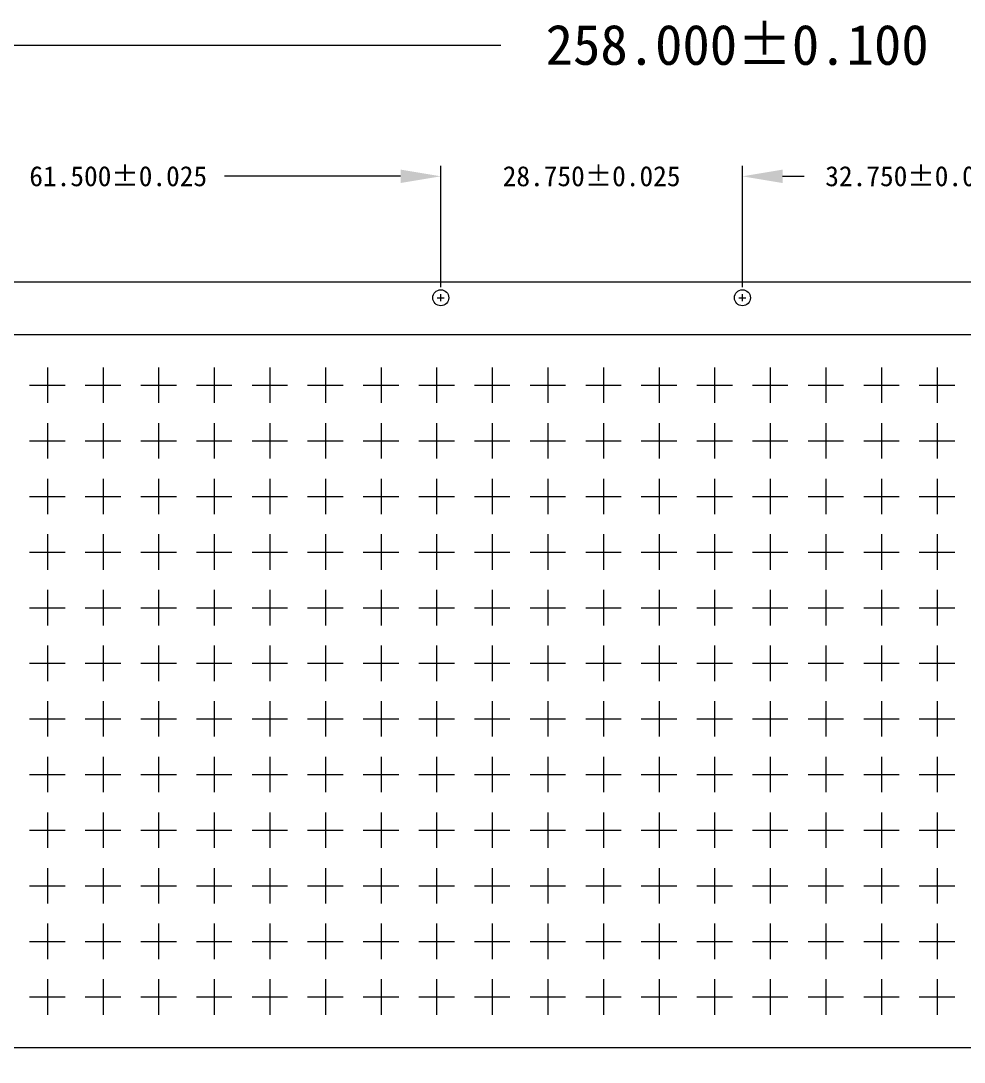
# Model space of a CAD drawing. Extents: x -6879 to 1236, y -1283 to -95.
# Drawn here: x -6792.77 to -6765.79, y -1194.33 to -1164.55 of the extents above; entities that cross this region are included whole.
import ezdxf

# ---------------------------------------------------------------- set-up
doc = ezdxf.new("R2010")
doc.units = 0
doc.header["$LTSCALE"] = 5
doc.header["$MEASUREMENT"] = 0
doc.linetypes.add('0', pattern=[0])
doc.linetypes.add('CENTER', pattern=[2, 1.25, -0.25, 0.25, -0.25])
for name, color, linetype in [('1', 7, 'CONTINUOUS'), ('1D', 4, 'CONTINUOUS'), ('\\M+5B1EA\\M+5D7A2', 4, '0')]:
    doc.layers.add(name, color=color, linetype=linetype)
doc.layers.add('center', color=1, linetype='CONTINUOUS', lineweight=18)
doc.styles.add('\\M+5CBCE\\M+5CCE5', font='SimSun.ttf')

msp = doc.modelspace()

# ---------------------------------------------------------------- linework, layer by layer
at = {"layer": '1', "lineweight": 5, "elevation": -0.0291}
msp.add_lwpolyline([(-6810.6831, -1172.0168), (-6733.8831, -1172.0168), (-6733.5831, -1172.3168), (-6733.5831, -1175.4668), (-6733.7331, -1175.4668), (-6733.7331, -1181.4668), (-6733.5831, -1181.4668), (-6733.5831, -1185.9668), (-6733.7331, -1185.9668), (-6733.7331, -1191.9668), (-6733.5831, -1191.9668), (-6733.5831, -1195.1168), (-6733.8831, -1195.4168), (-6810.6831, -1195.4168)], dxfattribs=at)
at = {"layer": '1', "lineweight": 5}
for centre in [(-6780.7581, -1172.4704, -0.0291), (-6772.1331, -1172.4704, -0.0291)]:
    msp.add_circle(centre, 0.2286, dxfattribs=at)
at = {"layer": '1D', "lineweight": 5}
for p, q in [((-6780.7581, -1172.5704, -0.0291), (-6780.7581, -1172.3704, -0.0291)), ((-6772.1331, -1172.5704, -0.0291), (-6772.1331, -1172.3704, -0.0291)), ((-6780.8581, -1172.4704, -0.0291), (-6780.6581, -1172.4704, -0.0291)), ((-6772.2331, -1172.4704, -0.0291), (-6772.0331, -1172.4704, -0.0291))]:
    msp.add_line(p, q, dxfattribs=at)
at = {"layer": '1D', "lineweight": 5, "elevation": -0.0291}
msp.add_lwpolyline([(-6809.3331, -1173.5168), (-6734.9331, -1173.5168), (-6734.9331, -1193.9168), (-6809.3331, -1193.9168)], close=True, dxfattribs=at)
at = {"layer": '\\M+5B1EA\\M+5D7A2', "lineweight": 5}
for p, q in [((-6809.8331, -1165.2458, -0.0291), (-6779.0451, -1165.2458, -0.0291)), ((-6780.7581, -1172.1704, -0.0291), (-6780.7581, -1168.699, -0.0291)), ((-6780.7581, -1172.1704, -0.0291), (-6780.7581, -1168.699, -0.0291)), ((-6772.1331, -1172.1704, -0.0291), (-6772.1331, -1168.699, -0.0291)), ((-6772.1331, -1172.1704, -0.0291), (-6772.1331, -1168.699, -0.0291)), ((-6781.9081, -1168.999, -0.0291), (-6786.9451, -1168.999, -0.0291)), ((-6781.9081, -1168.999, -0.0291), (-6783.0581, -1168.999, -0.0291)), ((-6770.9831, -1168.999, -0.0291), (-6770.3683, -1168.999, -0.0291)), ((-6770.9831, -1168.999, -0.0291), (-6770.3683, -1168.999, -0.0291))]:
    msp.add_line(p, q, dxfattribs=at)
for points in [[(-6781.9081, -1168.8074, -0.0291), (-6781.9081, -1169.1907, -0.0291), (-6780.7581, -1168.999, -0.0291)], [(-6781.9081, -1168.8074, -0.0291), (-6781.9081, -1169.1907, -0.0291), (-6780.7581, -1168.999, -0.0291)], [(-6770.9831, -1168.8074, -0.0291), (-6770.9831, -1169.1907, -0.0291), (-6772.1331, -1168.999, -0.0291)], [(-6770.9831, -1168.8074, -0.0291), (-6770.9831, -1169.1907, -0.0291), (-6772.1331, -1168.999, -0.0291)]]:
    msp.add_solid(points, dxfattribs=at)
at = {"layer": 'center', "color": 1, "linetype": 'CENTER', "lineweight": 5}
for p, q in [((-6792.0081, -1174.4646, -0.0291), (-6792.0081, -1175.4791, -0.0291)), ((-6790.4181, -1174.4646, -0.0291), (-6790.4181, -1175.4791, -0.0291)), ((-6788.8281, -1174.4646, -0.0291), (-6788.8281, -1175.4791, -0.0291)), ((-6787.2381, -1174.4646, -0.0291), (-6787.2381, -1175.4791, -0.0291)), ((-6785.6481, -1174.4646, -0.0291), (-6785.6481, -1175.4791, -0.0291)), ((-6784.0581, -1174.4646, -0.0291), (-6784.0581, -1175.4791, -0.0291)), ((-6782.4681, -1174.4646, -0.0291), (-6782.4681, -1175.4791, -0.0291)), ((-6780.8781, -1174.4646, -0.0291), (-6780.8781, -1175.4791, -0.0291)), ((-6779.2881, -1174.4646, -0.0291), (-6779.2881, -1175.4791, -0.0291)), ((-6777.6981, -1174.4646, -0.0291), (-6777.6981, -1175.4791, -0.0291)), ((-6776.1081, -1174.4646, -0.0291), (-6776.1081, -1175.4791, -0.0291)), ((-6774.5181, -1174.4646, -0.0291), (-6774.5181, -1175.4791, -0.0291)), ((-6772.9281, -1174.4646, -0.0291), (-6772.9281, -1175.4791, -0.0291)), ((-6771.3381, -1174.4646, -0.0291), (-6771.3381, -1175.4791, -0.0291)), ((-6769.7481, -1174.4646, -0.0291), (-6769.7481, -1175.4791, -0.0291)), ((-6768.1581, -1174.4646, -0.0291), (-6768.1581, -1175.4791, -0.0291)), ((-6766.5681, -1174.4646, -0.0291), (-6766.5681, -1175.4791, -0.0291)), ((-6792.5154, -1174.9718, -0.0291), (-6791.5009, -1174.9718, -0.0291)), ((-6790.9254, -1174.9718, -0.0291), (-6789.9109, -1174.9718, -0.0291)), ((-6789.3354, -1174.9718, -0.0291), (-6788.3209, -1174.9718, -0.0291)), ((-6787.7454, -1174.9718, -0.0291), (-6786.7309, -1174.9718, -0.0291)), ((-6786.1554, -1174.9718, -0.0291), (-6785.1409, -1174.9718, -0.0291)), ((-6784.5654, -1174.9718, -0.0291), (-6783.5509, -1174.9718, -0.0291)), ((-6782.9754, -1174.9718, -0.0291), (-6781.9609, -1174.9718, -0.0291)), ((-6781.3854, -1174.9718, -0.0291), (-6780.3709, -1174.9718, -0.0291)), ((-6779.7954, -1174.9718, -0.0291), (-6778.7809, -1174.9718, -0.0291)), ((-6778.2054, -1174.9718, -0.0291), (-6777.1909, -1174.9718, -0.0291)), ((-6776.6154, -1174.9718, -0.0291), (-6775.6009, -1174.9718, -0.0291)), ((-6775.0254, -1174.9718, -0.0291), (-6774.0109, -1174.9718, -0.0291)), ((-6773.4354, -1174.9718, -0.0291), (-6772.4209, -1174.9718, -0.0291)), ((-6771.8454, -1174.9718, -0.0291), (-6770.8309, -1174.9718, -0.0291)), ((-6770.2554, -1174.9718, -0.0291), (-6769.2409, -1174.9718, -0.0291)), ((-6768.6654, -1174.9718, -0.0291), (-6767.6509, -1174.9718, -0.0291)), ((-6767.0754, -1174.9718, -0.0291), (-6766.0609, -1174.9718, -0.0291)), ((-6792.0081, -1176.0546, -0.0291), (-6792.0081, -1177.0691, -0.0291)), ((-6790.4181, -1176.0546, -0.0291), (-6790.4181, -1177.0691, -0.0291)), ((-6788.8281, -1176.0546, -0.0291), (-6788.8281, -1177.0691, -0.0291)), ((-6787.2381, -1176.0546, -0.0291), (-6787.2381, -1177.0691, -0.0291)), ((-6785.6481, -1176.0546, -0.0291), (-6785.6481, -1177.0691, -0.0291)), ((-6784.0581, -1176.0546, -0.0291), (-6784.0581, -1177.0691, -0.0291)), ((-6782.4681, -1176.0546, -0.0291), (-6782.4681, -1177.0691, -0.0291)), ((-6780.8781, -1176.0546, -0.0291), (-6780.8781, -1177.0691, -0.0291)), ((-6779.2881, -1176.0546, -0.0291), (-6779.2881, -1177.0691, -0.0291)), ((-6777.6981, -1176.0546, -0.0291), (-6777.6981, -1177.0691, -0.0291)), ((-6776.1081, -1176.0546, -0.0291), (-6776.1081, -1177.0691, -0.0291)), ((-6774.5181, -1176.0546, -0.0291), (-6774.5181, -1177.0691, -0.0291)), ((-6772.9281, -1176.0546, -0.0291), (-6772.9281, -1177.0691, -0.0291)), ((-6771.3381, -1176.0546, -0.0291), (-6771.3381, -1177.0691, -0.0291)), ((-6769.7481, -1176.0546, -0.0291), (-6769.7481, -1177.0691, -0.0291)), ((-6768.1581, -1176.0546, -0.0291), (-6768.1581, -1177.0691, -0.0291)), ((-6766.5681, -1176.0546, -0.0291), (-6766.5681, -1177.0691, -0.0291)), ((-6792.5154, -1176.5618, -0.0291), (-6791.5009, -1176.5618, -0.0291)), ((-6790.9254, -1176.5618, -0.0291), (-6789.9109, -1176.5618, -0.0291)), ((-6789.3354, -1176.5618, -0.0291), (-6788.3209, -1176.5618, -0.0291)), ((-6787.7454, -1176.5618, -0.0291), (-6786.7309, -1176.5618, -0.0291)), ((-6786.1554, -1176.5618, -0.0291), (-6785.1409, -1176.5618, -0.0291)), ((-6784.5654, -1176.5618, -0.0291), (-6783.5509, -1176.5618, -0.0291)), ((-6782.9754, -1176.5618, -0.0291), (-6781.9609, -1176.5618, -0.0291)), ((-6781.3854, -1176.5618, -0.0291), (-6780.3709, -1176.5618, -0.0291)), ((-6779.7954, -1176.5618, -0.0291), (-6778.7809, -1176.5618, -0.0291)), ((-6778.2054, -1176.5618, -0.0291), (-6777.1909, -1176.5618, -0.0291)), ((-6776.6154, -1176.5618, -0.0291), (-6775.6009, -1176.5618, -0.0291)), ((-6775.0254, -1176.5618, -0.0291), (-6774.0109, -1176.5618, -0.0291)), ((-6773.4354, -1176.5618, -0.0291), (-6772.4209, -1176.5618, -0.0291)), ((-6771.8454, -1176.5618, -0.0291), (-6770.8309, -1176.5618, -0.0291)), ((-6770.2554, -1176.5618, -0.0291), (-6769.2409, -1176.5618, -0.0291)), ((-6768.6654, -1176.5618, -0.0291), (-6767.6509, -1176.5618, -0.0291)), ((-6767.0754, -1176.5618, -0.0291), (-6766.0609, -1176.5618, -0.0291)), ((-6792.0081, -1177.6446, -0.0291), (-6792.0081, -1178.6591, -0.0291)), ((-6790.4181, -1177.6446, -0.0291), (-6790.4181, -1178.6591, -0.0291)), ((-6788.8281, -1177.6446, -0.0291), (-6788.8281, -1178.6591, -0.0291)), ((-6787.2381, -1177.6446, -0.0291), (-6787.2381, -1178.6591, -0.0291)), ((-6785.6481, -1177.6446, -0.0291), (-6785.6481, -1178.6591, -0.0291)), ((-6784.0581, -1177.6446, -0.0291), (-6784.0581, -1178.6591, -0.0291)), ((-6782.4681, -1177.6446, -0.0291), (-6782.4681, -1178.6591, -0.0291)), ((-6780.8781, -1177.6446, -0.0291), (-6780.8781, -1178.6591, -0.0291)), ((-6779.2881, -1177.6446, -0.0291), (-6779.2881, -1178.6591, -0.0291)), ((-6777.6981, -1177.6446, -0.0291), (-6777.6981, -1178.6591, -0.0291)), ((-6776.1081, -1177.6446, -0.0291), (-6776.1081, -1178.6591, -0.0291)), ((-6774.5181, -1177.6446, -0.0291), (-6774.5181, -1178.6591, -0.0291)), ((-6772.9281, -1177.6446, -0.0291), (-6772.9281, -1178.6591, -0.0291)), ((-6771.3381, -1177.6446, -0.0291), (-6771.3381, -1178.6591, -0.0291)), ((-6769.7481, -1177.6446, -0.0291), (-6769.7481, -1178.6591, -0.0291)), ((-6768.1581, -1177.6446, -0.0291), (-6768.1581, -1178.6591, -0.0291)), ((-6766.5681, -1177.6446, -0.0291), (-6766.5681, -1178.6591, -0.0291)), ((-6792.5154, -1178.1518, -0.0291), (-6791.5009, -1178.1518, -0.0291)), ((-6790.9254, -1178.1518, -0.0291), (-6789.9109, -1178.1518, -0.0291)), ((-6789.3354, -1178.1518, -0.0291), (-6788.3209, -1178.1518, -0.0291)), ((-6787.7454, -1178.1518, -0.0291), (-6786.7309, -1178.1518, -0.0291)), ((-6786.1554, -1178.1518, -0.0291), (-6785.1409, -1178.1518, -0.0291)), ((-6784.5654, -1178.1518, -0.0291), (-6783.5509, -1178.1518, -0.0291)), ((-6782.9754, -1178.1518, -0.0291), (-6781.9609, -1178.1518, -0.0291)), ((-6781.3854, -1178.1518, -0.0291), (-6780.3709, -1178.1518, -0.0291)), ((-6779.7954, -1178.1518, -0.0291), (-6778.7809, -1178.1518, -0.0291)), ((-6778.2054, -1178.1518, -0.0291), (-6777.1909, -1178.1518, -0.0291)), ((-6776.6154, -1178.1518, -0.0291), (-6775.6009, -1178.1518, -0.0291)), ((-6775.0254, -1178.1518, -0.0291), (-6774.0109, -1178.1518, -0.0291)), ((-6773.4354, -1178.1518, -0.0291), (-6772.4209, -1178.1518, -0.0291)), ((-6771.8454, -1178.1518, -0.0291), (-6770.8309, -1178.1518, -0.0291)), ((-6770.2554, -1178.1518, -0.0291), (-6769.2409, -1178.1518, -0.0291)), ((-6768.6654, -1178.1518, -0.0291), (-6767.6509, -1178.1518, -0.0291)), ((-6767.0754, -1178.1518, -0.0291), (-6766.0609, -1178.1518, -0.0291)), ((-6792.0081, -1179.2346, -0.0291), (-6792.0081, -1180.2491, -0.0291)), ((-6790.4181, -1179.2346, -0.0291), (-6790.4181, -1180.2491, -0.0291)), ((-6788.8281, -1179.2346, -0.0291), (-6788.8281, -1180.2491, -0.0291)), ((-6787.2381, -1179.2346, -0.0291), (-6787.2381, -1180.2491, -0.0291)), ((-6785.6481, -1179.2346, -0.0291), (-6785.6481, -1180.2491, -0.0291)), ((-6784.0581, -1179.2346, -0.0291), (-6784.0581, -1180.2491, -0.0291)), ((-6782.4681, -1179.2346, -0.0291), (-6782.4681, -1180.2491, -0.0291)), ((-6780.8781, -1179.2346, -0.0291), (-6780.8781, -1180.2491, -0.0291)), ((-6779.2881, -1179.2346, -0.0291), (-6779.2881, -1180.2491, -0.0291)), ((-6777.6981, -1179.2346, -0.0291), (-6777.6981, -1180.2491, -0.0291)), ((-6776.1081, -1179.2346, -0.0291), (-6776.1081, -1180.2491, -0.0291)), ((-6774.5181, -1179.2346, -0.0291), (-6774.5181, -1180.2491, -0.0291)), ((-6772.9281, -1179.2346, -0.0291), (-6772.9281, -1180.2491, -0.0291)), ((-6771.3381, -1179.2346, -0.0291), (-6771.3381, -1180.2491, -0.0291)), ((-6769.7481, -1179.2346, -0.0291), (-6769.7481, -1180.2491, -0.0291)), ((-6768.1581, -1179.2346, -0.0291), (-6768.1581, -1180.2491, -0.0291)), ((-6766.5681, -1179.2346, -0.0291), (-6766.5681, -1180.2491, -0.0291)), ((-6792.5154, -1179.7418, -0.0291), (-6791.5009, -1179.7418, -0.0291)), ((-6790.9254, -1179.7418, -0.0291), (-6789.9109, -1179.7418, -0.0291)), ((-6789.3354, -1179.7418, -0.0291), (-6788.3209, -1179.7418, -0.0291)), ((-6787.7454, -1179.7418, -0.0291), (-6786.7309, -1179.7418, -0.0291)), ((-6786.1554, -1179.7418, -0.0291), (-6785.1409, -1179.7418, -0.0291)), ((-6784.5654, -1179.7418, -0.0291), (-6783.5509, -1179.7418, -0.0291)), ((-6782.9754, -1179.7418, -0.0291), (-6781.9609, -1179.7418, -0.0291)), ((-6781.3854, -1179.7418, -0.0291), (-6780.3709, -1179.7418, -0.0291)), ((-6779.7954, -1179.7418, -0.0291), (-6778.7809, -1179.7418, -0.0291)), ((-6778.2054, -1179.7418, -0.0291), (-6777.1909, -1179.7418, -0.0291)), ((-6776.6154, -1179.7418, -0.0291), (-6775.6009, -1179.7418, -0.0291)), ((-6775.0254, -1179.7418, -0.0291), (-6774.0109, -1179.7418, -0.0291)), ((-6773.4354, -1179.7418, -0.0291), (-6772.4209, -1179.7418, -0.0291)), ((-6771.8454, -1179.7418, -0.0291), (-6770.8309, -1179.7418, -0.0291)), ((-6770.2554, -1179.7418, -0.0291), (-6769.2409, -1179.7418, -0.0291)), ((-6768.6654, -1179.7418, -0.0291), (-6767.6509, -1179.7418, -0.0291)), ((-6767.0754, -1179.7418, -0.0291), (-6766.0609, -1179.7418, -0.0291)), ((-6792.0081, -1180.8246, -0.0291), (-6792.0081, -1181.8391, -0.0291)), ((-6790.4181, -1180.8246, -0.0291), (-6790.4181, -1181.8391, -0.0291)), ((-6788.8281, -1180.8246, -0.0291), (-6788.8281, -1181.8391, -0.0291)), ((-6787.2381, -1180.8246, -0.0291), (-6787.2381, -1181.8391, -0.0291)), ((-6785.6481, -1180.8246, -0.0291), (-6785.6481, -1181.8391, -0.0291)), ((-6784.0581, -1180.8246, -0.0291), (-6784.0581, -1181.8391, -0.0291)), ((-6782.4681, -1180.8246, -0.0291), (-6782.4681, -1181.8391, -0.0291)), ((-6780.8781, -1180.8246, -0.0291), (-6780.8781, -1181.8391, -0.0291)), ((-6779.2881, -1180.8246, -0.0291), (-6779.2881, -1181.8391, -0.0291)), ((-6777.6981, -1180.8246, -0.0291), (-6777.6981, -1181.8391, -0.0291)), ((-6776.1081, -1180.8246, -0.0291), (-6776.1081, -1181.8391, -0.0291)), ((-6774.5181, -1180.8246, -0.0291), (-6774.5181, -1181.8391, -0.0291)), ((-6772.9281, -1180.8246, -0.0291), (-6772.9281, -1181.8391, -0.0291)), ((-6771.3381, -1180.8246, -0.0291), (-6771.3381, -1181.8391, -0.0291)), ((-6769.7481, -1180.8246, -0.0291), (-6769.7481, -1181.8391, -0.0291)), ((-6768.1581, -1180.8246, -0.0291), (-6768.1581, -1181.8391, -0.0291)), ((-6766.5681, -1180.8246, -0.0291), (-6766.5681, -1181.8391, -0.0291)), ((-6792.5154, -1181.3318, -0.0291), (-6791.5009, -1181.3318, -0.0291)), ((-6790.9254, -1181.3318, -0.0291), (-6789.9109, -1181.3318, -0.0291)), ((-6789.3354, -1181.3318, -0.0291), (-6788.3209, -1181.3318, -0.0291)), ((-6787.7454, -1181.3318, -0.0291), (-6786.7309, -1181.3318, -0.0291)), ((-6786.1554, -1181.3318, -0.0291), (-6785.1409, -1181.3318, -0.0291)), ((-6784.5654, -1181.3318, -0.0291), (-6783.5509, -1181.3318, -0.0291)), ((-6782.9754, -1181.3318, -0.0291), (-6781.9609, -1181.3318, -0.0291)), ((-6781.3854, -1181.3318, -0.0291), (-6780.3709, -1181.3318, -0.0291)), ((-6779.7954, -1181.3318, -0.0291), (-6778.7809, -1181.3318, -0.0291)), ((-6778.2054, -1181.3318, -0.0291), (-6777.1909, -1181.3318, -0.0291)), ((-6776.6154, -1181.3318, -0.0291), (-6775.6009, -1181.3318, -0.0291)), ((-6775.0254, -1181.3318, -0.0291), (-6774.0109, -1181.3318, -0.0291)), ((-6773.4354, -1181.3318, -0.0291), (-6772.4209, -1181.3318, -0.0291)), ((-6771.8454, -1181.3318, -0.0291), (-6770.8309, -1181.3318, -0.0291)), ((-6770.2554, -1181.3318, -0.0291), (-6769.2409, -1181.3318, -0.0291)), ((-6768.6654, -1181.3318, -0.0291), (-6767.6509, -1181.3318, -0.0291)), ((-6767.0754, -1181.3318, -0.0291), (-6766.0609, -1181.3318, -0.0291)), ((-6792.0081, -1182.4146, -0.0291), (-6792.0081, -1183.4291, -0.0291)), ((-6790.4181, -1182.4146, -0.0291), (-6790.4181, -1183.4291, -0.0291)), ((-6788.8281, -1182.4146, -0.0291), (-6788.8281, -1183.4291, -0.0291)), ((-6787.2381, -1182.4146, -0.0291), (-6787.2381, -1183.4291, -0.0291)), ((-6785.6481, -1182.4146, -0.0291), (-6785.6481, -1183.4291, -0.0291)), ((-6784.0581, -1182.4146, -0.0291), (-6784.0581, -1183.4291, -0.0291)), ((-6782.4681, -1182.4146, -0.0291), (-6782.4681, -1183.4291, -0.0291)), ((-6780.8781, -1182.4146, -0.0291), (-6780.8781, -1183.4291, -0.0291)), ((-6779.2881, -1182.4146, -0.0291), (-6779.2881, -1183.4291, -0.0291)), ((-6777.6981, -1182.4146, -0.0291), (-6777.6981, -1183.4291, -0.0291)), ((-6776.1081, -1182.4146, -0.0291), (-6776.1081, -1183.4291, -0.0291)), ((-6774.5181, -1182.4146, -0.0291), (-6774.5181, -1183.4291, -0.0291)), ((-6772.9281, -1182.4146, -0.0291), (-6772.9281, -1183.4291, -0.0291)), ((-6771.3381, -1182.4146, -0.0291), (-6771.3381, -1183.4291, -0.0291)), ((-6769.7481, -1182.4146, -0.0291), (-6769.7481, -1183.4291, -0.0291)), ((-6768.1581, -1182.4146, -0.0291), (-6768.1581, -1183.4291, -0.0291)), ((-6766.5681, -1182.4146, -0.0291), (-6766.5681, -1183.4291, -0.0291)), ((-6792.5154, -1182.9218, -0.0291), (-6791.5009, -1182.9218, -0.0291)), ((-6790.9254, -1182.9218, -0.0291), (-6789.9109, -1182.9218, -0.0291)), ((-6789.3354, -1182.9218, -0.0291), (-6788.3209, -1182.9218, -0.0291)), ((-6787.7454, -1182.9218, -0.0291), (-6786.7309, -1182.9218, -0.0291)), ((-6786.1554, -1182.9218, -0.0291), (-6785.1409, -1182.9218, -0.0291)), ((-6784.5654, -1182.9218, -0.0291), (-6783.5509, -1182.9218, -0.0291)), ((-6782.9754, -1182.9218, -0.0291), (-6781.9609, -1182.9218, -0.0291)), ((-6781.3854, -1182.9218, -0.0291), (-6780.3709, -1182.9218, -0.0291)), ((-6779.7954, -1182.9218, -0.0291), (-6778.7809, -1182.9218, -0.0291)), ((-6778.2054, -1182.9218, -0.0291), (-6777.1909, -1182.9218, -0.0291)), ((-6776.6154, -1182.9218, -0.0291), (-6775.6009, -1182.9218, -0.0291)), ((-6775.0254, -1182.9218, -0.0291), (-6774.0109, -1182.9218, -0.0291)), ((-6773.4354, -1182.9218, -0.0291), (-6772.4209, -1182.9218, -0.0291)), ((-6771.8454, -1182.9218, -0.0291), (-6770.8309, -1182.9218, -0.0291)), ((-6770.2554, -1182.9218, -0.0291), (-6769.2409, -1182.9218, -0.0291)), ((-6768.6654, -1182.9218, -0.0291), (-6767.6509, -1182.9218, -0.0291)), ((-6767.0754, -1182.9218, -0.0291), (-6766.0609, -1182.9218, -0.0291)), ((-6792.0081, -1184.0046, -0.0291), (-6792.0081, -1185.0191, -0.0291)), ((-6790.4181, -1184.0046, -0.0291), (-6790.4181, -1185.0191, -0.0291)), ((-6788.8281, -1184.0046, -0.0291), (-6788.8281, -1185.0191, -0.0291)), ((-6787.2381, -1184.0046, -0.0291), (-6787.2381, -1185.0191, -0.0291)), ((-6785.6481, -1184.0046, -0.0291), (-6785.6481, -1185.0191, -0.0291)), ((-6784.0581, -1184.0046, -0.0291), (-6784.0581, -1185.0191, -0.0291)), ((-6782.4681, -1184.0046, -0.0291), (-6782.4681, -1185.0191, -0.0291)), ((-6780.8781, -1184.0046, -0.0291), (-6780.8781, -1185.0191, -0.0291)), ((-6779.2881, -1184.0046, -0.0291), (-6779.2881, -1185.0191, -0.0291)), ((-6777.6981, -1184.0046, -0.0291), (-6777.6981, -1185.0191, -0.0291)), ((-6776.1081, -1184.0046, -0.0291), (-6776.1081, -1185.0191, -0.0291)), ((-6774.5181, -1184.0046, -0.0291), (-6774.5181, -1185.0191, -0.0291)), ((-6772.9281, -1184.0046, -0.0291), (-6772.9281, -1185.0191, -0.0291)), ((-6771.3381, -1184.0046, -0.0291), (-6771.3381, -1185.0191, -0.0291)), ((-6769.7481, -1184.0046, -0.0291), (-6769.7481, -1185.0191, -0.0291)), ((-6768.1581, -1184.0046, -0.0291), (-6768.1581, -1185.0191, -0.0291)), ((-6766.5681, -1184.0046, -0.0291), (-6766.5681, -1185.0191, -0.0291)), ((-6792.5154, -1184.5118, -0.0291), (-6791.5009, -1184.5118, -0.0291)), ((-6790.9254, -1184.5118, -0.0291), (-6789.9109, -1184.5118, -0.0291)), ((-6789.3354, -1184.5118, -0.0291), (-6788.3209, -1184.5118, -0.0291)), ((-6787.7454, -1184.5118, -0.0291), (-6786.7309, -1184.5118, -0.0291)), ((-6786.1554, -1184.5118, -0.0291), (-6785.1409, -1184.5118, -0.0291)), ((-6784.5654, -1184.5118, -0.0291), (-6783.5509, -1184.5118, -0.0291)), ((-6782.9754, -1184.5118, -0.0291), (-6781.9609, -1184.5118, -0.0291)), ((-6781.3854, -1184.5118, -0.0291), (-6780.3709, -1184.5118, -0.0291)), ((-6779.7954, -1184.5118, -0.0291), (-6778.7809, -1184.5118, -0.0291)), ((-6778.2054, -1184.5118, -0.0291), (-6777.1909, -1184.5118, -0.0291)), ((-6776.6154, -1184.5118, -0.0291), (-6775.6009, -1184.5118, -0.0291)), ((-6775.0254, -1184.5118, -0.0291), (-6774.0109, -1184.5118, -0.0291)), ((-6773.4354, -1184.5118, -0.0291), (-6772.4209, -1184.5118, -0.0291)), ((-6771.8454, -1184.5118, -0.0291), (-6770.8309, -1184.5118, -0.0291)), ((-6770.2554, -1184.5118, -0.0291), (-6769.2409, -1184.5118, -0.0291)), ((-6768.6654, -1184.5118, -0.0291), (-6767.6509, -1184.5118, -0.0291)), ((-6767.0754, -1184.5118, -0.0291), (-6766.0609, -1184.5118, -0.0291)), ((-6792.0081, -1185.5946, -0.0291), (-6792.0081, -1186.6091, -0.0291)), ((-6790.4181, -1185.5946, -0.0291), (-6790.4181, -1186.6091, -0.0291)), ((-6788.8281, -1185.5946, -0.0291), (-6788.8281, -1186.6091, -0.0291)), ((-6787.2381, -1185.5946, -0.0291), (-6787.2381, -1186.6091, -0.0291)), ((-6785.6481, -1185.5946, -0.0291), (-6785.6481, -1186.6091, -0.0291)), ((-6784.0581, -1185.5946, -0.0291), (-6784.0581, -1186.6091, -0.0291)), ((-6782.4681, -1185.5946, -0.0291), (-6782.4681, -1186.6091, -0.0291)), ((-6780.8781, -1185.5946, -0.0291), (-6780.8781, -1186.6091, -0.0291)), ((-6779.2881, -1185.5946, -0.0291), (-6779.2881, -1186.6091, -0.0291)), ((-6777.6981, -1185.5946, -0.0291), (-6777.6981, -1186.6091, -0.0291)), ((-6776.1081, -1185.5946, -0.0291), (-6776.1081, -1186.6091, -0.0291)), ((-6774.5181, -1185.5946, -0.0291), (-6774.5181, -1186.6091, -0.0291)), ((-6772.9281, -1185.5946, -0.0291), (-6772.9281, -1186.6091, -0.0291)), ((-6771.3381, -1185.5946, -0.0291), (-6771.3381, -1186.6091, -0.0291)), ((-6769.7481, -1185.5946, -0.0291), (-6769.7481, -1186.6091, -0.0291)), ((-6768.1581, -1185.5946, -0.0291), (-6768.1581, -1186.6091, -0.0291)), ((-6766.5681, -1185.5946, -0.0291), (-6766.5681, -1186.6091, -0.0291)), ((-6792.5154, -1186.1018, -0.0291), (-6791.5009, -1186.1018, -0.0291)), ((-6790.9254, -1186.1018, -0.0291), (-6789.9109, -1186.1018, -0.0291)), ((-6789.3354, -1186.1018, -0.0291), (-6788.3209, -1186.1018, -0.0291)), ((-6787.7454, -1186.1018, -0.0291), (-6786.7309, -1186.1018, -0.0291)), ((-6786.1554, -1186.1018, -0.0291), (-6785.1409, -1186.1018, -0.0291)), ((-6784.5654, -1186.1018, -0.0291), (-6783.5509, -1186.1018, -0.0291)), ((-6782.9754, -1186.1018, -0.0291), (-6781.9609, -1186.1018, -0.0291)), ((-6781.3854, -1186.1018, -0.0291), (-6780.3709, -1186.1018, -0.0291)), ((-6779.7954, -1186.1018, -0.0291), (-6778.7809, -1186.1018, -0.0291)), ((-6778.2054, -1186.1018, -0.0291), (-6777.1909, -1186.1018, -0.0291)), ((-6776.6154, -1186.1018, -0.0291), (-6775.6009, -1186.1018, -0.0291)), ((-6775.0254, -1186.1018, -0.0291), (-6774.0109, -1186.1018, -0.0291)), ((-6773.4354, -1186.1018, -0.0291), (-6772.4209, -1186.1018, -0.0291)), ((-6771.8454, -1186.1018, -0.0291), (-6770.8309, -1186.1018, -0.0291)), ((-6770.2554, -1186.1018, -0.0291), (-6769.2409, -1186.1018, -0.0291)), ((-6768.6654, -1186.1018, -0.0291), (-6767.6509, -1186.1018, -0.0291)), ((-6767.0754, -1186.1018, -0.0291), (-6766.0609, -1186.1018, -0.0291)), ((-6792.0081, -1187.1846, -0.0291), (-6792.0081, -1188.1991, -0.0291)), ((-6790.4181, -1187.1846, -0.0291), (-6790.4181, -1188.1991, -0.0291)), ((-6788.8281, -1187.1846, -0.0291), (-6788.8281, -1188.1991, -0.0291)), ((-6787.2381, -1187.1846, -0.0291), (-6787.2381, -1188.1991, -0.0291)), ((-6785.6481, -1187.1846, -0.0291), (-6785.6481, -1188.1991, -0.0291)), ((-6784.0581, -1187.1846, -0.0291), (-6784.0581, -1188.1991, -0.0291)), ((-6782.4681, -1187.1846, -0.0291), (-6782.4681, -1188.1991, -0.0291)), ((-6780.8781, -1187.1846, -0.0291), (-6780.8781, -1188.1991, -0.0291)), ((-6779.2881, -1187.1846, -0.0291), (-6779.2881, -1188.1991, -0.0291)), ((-6777.6981, -1187.1846, -0.0291), (-6777.6981, -1188.1991, -0.0291)), ((-6776.1081, -1187.1846, -0.0291), (-6776.1081, -1188.1991, -0.0291)), ((-6774.5181, -1187.1846, -0.0291), (-6774.5181, -1188.1991, -0.0291)), ((-6772.9281, -1187.1846, -0.0291), (-6772.9281, -1188.1991, -0.0291)), ((-6771.3381, -1187.1846, -0.0291), (-6771.3381, -1188.1991, -0.0291)), ((-6769.7481, -1187.1846, -0.0291), (-6769.7481, -1188.1991, -0.0291)), ((-6768.1581, -1187.1846, -0.0291), (-6768.1581, -1188.1991, -0.0291)), ((-6766.5681, -1187.1846, -0.0291), (-6766.5681, -1188.1991, -0.0291)), ((-6792.5154, -1187.6918, -0.0291), (-6791.5009, -1187.6918, -0.0291)), ((-6790.9254, -1187.6918, -0.0291), (-6789.9109, -1187.6918, -0.0291)), ((-6789.3354, -1187.6918, -0.0291), (-6788.3209, -1187.6918, -0.0291)), ((-6787.7454, -1187.6918, -0.0291), (-6786.7309, -1187.6918, -0.0291)), ((-6786.1554, -1187.6918, -0.0291), (-6785.1409, -1187.6918, -0.0291)), ((-6784.5654, -1187.6918, -0.0291), (-6783.5509, -1187.6918, -0.0291)), ((-6782.9754, -1187.6918, -0.0291), (-6781.9609, -1187.6918, -0.0291)), ((-6781.3854, -1187.6918, -0.0291), (-6780.3709, -1187.6918, -0.0291)), ((-6779.7954, -1187.6918, -0.0291), (-6778.7809, -1187.6918, -0.0291)), ((-6778.2054, -1187.6918, -0.0291), (-6777.1909, -1187.6918, -0.0291)), ((-6776.6154, -1187.6918, -0.0291), (-6775.6009, -1187.6918, -0.0291)), ((-6775.0254, -1187.6918, -0.0291), (-6774.0109, -1187.6918, -0.0291)), ((-6773.4354, -1187.6918, -0.0291), (-6772.4209, -1187.6918, -0.0291)), ((-6771.8454, -1187.6918, -0.0291), (-6770.8309, -1187.6918, -0.0291)), ((-6770.2554, -1187.6918, -0.0291), (-6769.2409, -1187.6918, -0.0291)), ((-6768.6654, -1187.6918, -0.0291), (-6767.6509, -1187.6918, -0.0291)), ((-6767.0754, -1187.6918, -0.0291), (-6766.0609, -1187.6918, -0.0291)), ((-6792.0081, -1188.7746, -0.0291), (-6792.0081, -1189.7891, -0.0291)), ((-6790.4181, -1188.7746, -0.0291), (-6790.4181, -1189.7891, -0.0291)), ((-6788.8281, -1188.7746, -0.0291), (-6788.8281, -1189.7891, -0.0291)), ((-6787.2381, -1188.7746, -0.0291), (-6787.2381, -1189.7891, -0.0291)), ((-6785.6481, -1188.7746, -0.0291), (-6785.6481, -1189.7891, -0.0291)), ((-6784.0581, -1188.7746, -0.0291), (-6784.0581, -1189.7891, -0.0291)), ((-6782.4681, -1188.7746, -0.0291), (-6782.4681, -1189.7891, -0.0291)), ((-6780.8781, -1188.7746, -0.0291), (-6780.8781, -1189.7891, -0.0291)), ((-6779.2881, -1188.7746, -0.0291), (-6779.2881, -1189.7891, -0.0291)), ((-6777.6981, -1188.7746, -0.0291), (-6777.6981, -1189.7891, -0.0291)), ((-6776.1081, -1188.7746, -0.0291), (-6776.1081, -1189.7891, -0.0291)), ((-6774.5181, -1188.7746, -0.0291), (-6774.5181, -1189.7891, -0.0291)), ((-6772.9281, -1188.7746, -0.0291), (-6772.9281, -1189.7891, -0.0291)), ((-6771.3381, -1188.7746, -0.0291), (-6771.3381, -1189.7891, -0.0291)), ((-6769.7481, -1188.7746, -0.0291), (-6769.7481, -1189.7891, -0.0291)), ((-6768.1581, -1188.7746, -0.0291), (-6768.1581, -1189.7891, -0.0291)), ((-6766.5681, -1188.7746, -0.0291), (-6766.5681, -1189.7891, -0.0291)), ((-6792.5154, -1189.2818, -0.0291), (-6791.5009, -1189.2818, -0.0291)), ((-6790.9254, -1189.2818, -0.0291), (-6789.9109, -1189.2818, -0.0291)), ((-6789.3354, -1189.2818, -0.0291), (-6788.3209, -1189.2818, -0.0291)), ((-6787.7454, -1189.2818, -0.0291), (-6786.7309, -1189.2818, -0.0291)), ((-6786.1554, -1189.2818, -0.0291), (-6785.1409, -1189.2818, -0.0291)), ((-6784.5654, -1189.2818, -0.0291), (-6783.5509, -1189.2818, -0.0291)), ((-6782.9754, -1189.2818, -0.0291), (-6781.9609, -1189.2818, -0.0291)), ((-6781.3854, -1189.2818, -0.0291), (-6780.3709, -1189.2818, -0.0291)), ((-6779.7954, -1189.2818, -0.0291), (-6778.7809, -1189.2818, -0.0291)), ((-6778.2054, -1189.2818, -0.0291), (-6777.1909, -1189.2818, -0.0291)), ((-6776.6154, -1189.2818, -0.0291), (-6775.6009, -1189.2818, -0.0291)), ((-6775.0254, -1189.2818, -0.0291), (-6774.0109, -1189.2818, -0.0291)), ((-6773.4354, -1189.2818, -0.0291), (-6772.4209, -1189.2818, -0.0291)), ((-6771.8454, -1189.2818, -0.0291), (-6770.8309, -1189.2818, -0.0291)), ((-6770.2554, -1189.2818, -0.0291), (-6769.2409, -1189.2818, -0.0291)), ((-6768.6654, -1189.2818, -0.0291), (-6767.6509, -1189.2818, -0.0291)), ((-6767.0754, -1189.2818, -0.0291), (-6766.0609, -1189.2818, -0.0291)), ((-6792.0081, -1190.3646, -0.0291), (-6792.0081, -1191.3791, -0.0291)), ((-6790.4181, -1190.3646, -0.0291), (-6790.4181, -1191.3791, -0.0291)), ((-6788.8281, -1190.3646, -0.0291), (-6788.8281, -1191.3791, -0.0291)), ((-6787.2381, -1190.3646, -0.0291), (-6787.2381, -1191.3791, -0.0291)), ((-6785.6481, -1190.3646, -0.0291), (-6785.6481, -1191.3791, -0.0291)), ((-6784.0581, -1190.3646, -0.0291), (-6784.0581, -1191.3791, -0.0291)), ((-6782.4681, -1190.3646, -0.0291), (-6782.4681, -1191.3791, -0.0291)), ((-6780.8781, -1190.3646, -0.0291), (-6780.8781, -1191.3791, -0.0291)), ((-6779.2881, -1190.3646, -0.0291), (-6779.2881, -1191.3791, -0.0291)), ((-6777.6981, -1190.3646, -0.0291), (-6777.6981, -1191.3791, -0.0291)), ((-6776.1081, -1190.3646, -0.0291), (-6776.1081, -1191.3791, -0.0291)), ((-6774.5181, -1190.3646, -0.0291), (-6774.5181, -1191.3791, -0.0291)), ((-6772.9281, -1190.3646, -0.0291), (-6772.9281, -1191.3791, -0.0291)), ((-6771.3381, -1190.3646, -0.0291), (-6771.3381, -1191.3791, -0.0291)), ((-6769.7481, -1190.3646, -0.0291), (-6769.7481, -1191.3791, -0.0291)), ((-6768.1581, -1190.3646, -0.0291), (-6768.1581, -1191.3791, -0.0291)), ((-6766.5681, -1190.3646, -0.0291), (-6766.5681, -1191.3791, -0.0291)), ((-6792.5154, -1190.8718, -0.0291), (-6791.5009, -1190.8718, -0.0291)), ((-6790.9254, -1190.8718, -0.0291), (-6789.9109, -1190.8718, -0.0291)), ((-6789.3354, -1190.8718, -0.0291), (-6788.3209, -1190.8718, -0.0291)), ((-6787.7454, -1190.8718, -0.0291), (-6786.7309, -1190.8718, -0.0291)), ((-6786.1554, -1190.8718, -0.0291), (-6785.1409, -1190.8718, -0.0291)), ((-6784.5654, -1190.8718, -0.0291), (-6783.5509, -1190.8718, -0.0291)), ((-6782.9754, -1190.8718, -0.0291), (-6781.9609, -1190.8718, -0.0291)), ((-6781.3854, -1190.8718, -0.0291), (-6780.3709, -1190.8718, -0.0291)), ((-6779.7954, -1190.8718, -0.0291), (-6778.7809, -1190.8718, -0.0291)), ((-6778.2054, -1190.8718, -0.0291), (-6777.1909, -1190.8718, -0.0291)), ((-6776.6154, -1190.8718, -0.0291), (-6775.6009, -1190.8718, -0.0291)), ((-6775.0254, -1190.8718, -0.0291), (-6774.0109, -1190.8718, -0.0291)), ((-6773.4354, -1190.8718, -0.0291), (-6772.4209, -1190.8718, -0.0291)), ((-6771.8454, -1190.8718, -0.0291), (-6770.8309, -1190.8718, -0.0291)), ((-6770.2554, -1190.8718, -0.0291), (-6769.2409, -1190.8718, -0.0291)), ((-6768.6654, -1190.8718, -0.0291), (-6767.6509, -1190.8718, -0.0291)), ((-6767.0754, -1190.8718, -0.0291), (-6766.0609, -1190.8718, -0.0291)), ((-6792.0081, -1191.9546, -0.0291), (-6792.0081, -1192.9691, -0.0291)), ((-6790.4181, -1191.9546, -0.0291), (-6790.4181, -1192.9691, -0.0291)), ((-6788.8281, -1191.9546, -0.0291), (-6788.8281, -1192.9691, -0.0291)), ((-6787.2381, -1191.9546, -0.0291), (-6787.2381, -1192.9691, -0.0291)), ((-6785.6481, -1191.9546, -0.0291), (-6785.6481, -1192.9691, -0.0291)), ((-6784.0581, -1191.9546, -0.0291), (-6784.0581, -1192.9691, -0.0291)), ((-6782.4681, -1191.9546, -0.0291), (-6782.4681, -1192.9691, -0.0291)), ((-6780.8781, -1191.9546, -0.0291), (-6780.8781, -1192.9691, -0.0291)), ((-6779.2881, -1191.9546, -0.0291), (-6779.2881, -1192.9691, -0.0291)), ((-6777.6981, -1191.9546, -0.0291), (-6777.6981, -1192.9691, -0.0291)), ((-6776.1081, -1191.9546, -0.0291), (-6776.1081, -1192.9691, -0.0291)), ((-6774.5181, -1191.9546, -0.0291), (-6774.5181, -1192.9691, -0.0291)), ((-6772.9281, -1191.9546, -0.0291), (-6772.9281, -1192.9691, -0.0291)), ((-6771.3381, -1191.9546, -0.0291), (-6771.3381, -1192.9691, -0.0291)), ((-6769.7481, -1191.9546, -0.0291), (-6769.7481, -1192.9691, -0.0291)), ((-6768.1581, -1191.9546, -0.0291), (-6768.1581, -1192.9691, -0.0291)), ((-6766.5681, -1191.9546, -0.0291), (-6766.5681, -1192.9691, -0.0291)), ((-6792.5154, -1192.4618, -0.0291), (-6791.5009, -1192.4618, -0.0291)), ((-6790.9254, -1192.4618, -0.0291), (-6789.9109, -1192.4618, -0.0291)), ((-6789.3354, -1192.4618, -0.0291), (-6788.3209, -1192.4618, -0.0291)), ((-6787.7454, -1192.4618, -0.0291), (-6786.7309, -1192.4618, -0.0291)), ((-6786.1554, -1192.4618, -0.0291), (-6785.1409, -1192.4618, -0.0291)), ((-6784.5654, -1192.4618, -0.0291), (-6783.5509, -1192.4618, -0.0291)), ((-6782.9754, -1192.4618, -0.0291), (-6781.9609, -1192.4618, -0.0291)), ((-6781.3854, -1192.4618, -0.0291), (-6780.3709, -1192.4618, -0.0291)), ((-6779.7954, -1192.4618, -0.0291), (-6778.7809, -1192.4618, -0.0291)), ((-6778.2054, -1192.4618, -0.0291), (-6777.1909, -1192.4618, -0.0291)), ((-6776.6154, -1192.4618, -0.0291), (-6775.6009, -1192.4618, -0.0291)), ((-6775.0254, -1192.4618, -0.0291), (-6774.0109, -1192.4618, -0.0291)), ((-6773.4354, -1192.4618, -0.0291), (-6772.4209, -1192.4618, -0.0291)), ((-6771.8454, -1192.4618, -0.0291), (-6770.8309, -1192.4618, -0.0291)), ((-6770.2554, -1192.4618, -0.0291), (-6769.2409, -1192.4618, -0.0291)), ((-6768.6654, -1192.4618, -0.0291), (-6767.6509, -1192.4618, -0.0291)), ((-6767.0754, -1192.4618, -0.0291), (-6766.0609, -1192.4618, -0.0291))]:
    msp.add_line(p, q, dxfattribs=at)

# ---------------------------------------------------------------- texts
at = {"layer": '\\M+5B1EA\\M+5D7A2', "lineweight": 5, "attachment_point": 5, "style": '\\M+5CBCE\\M+5CCE5'}
for s, insert, char_height in [('258.000±0.100', (-6772.2831, -1165.2458, -0.0291), 1.15), ('61.500±0.025', (-6789.9831, -1168.999, -0.0291), 0.575), ('28.750±0.025', (-6776.4456, -1168.999, -0.0291), 0.575), ('32.750±0.025', (-6767.2206, -1168.999, -0.0291), 0.575)]:
    msp.add_mtext(s, dxfattribs=dict(at, insert=insert, char_height=char_height))

doc.saveas('drawing.dxf')
